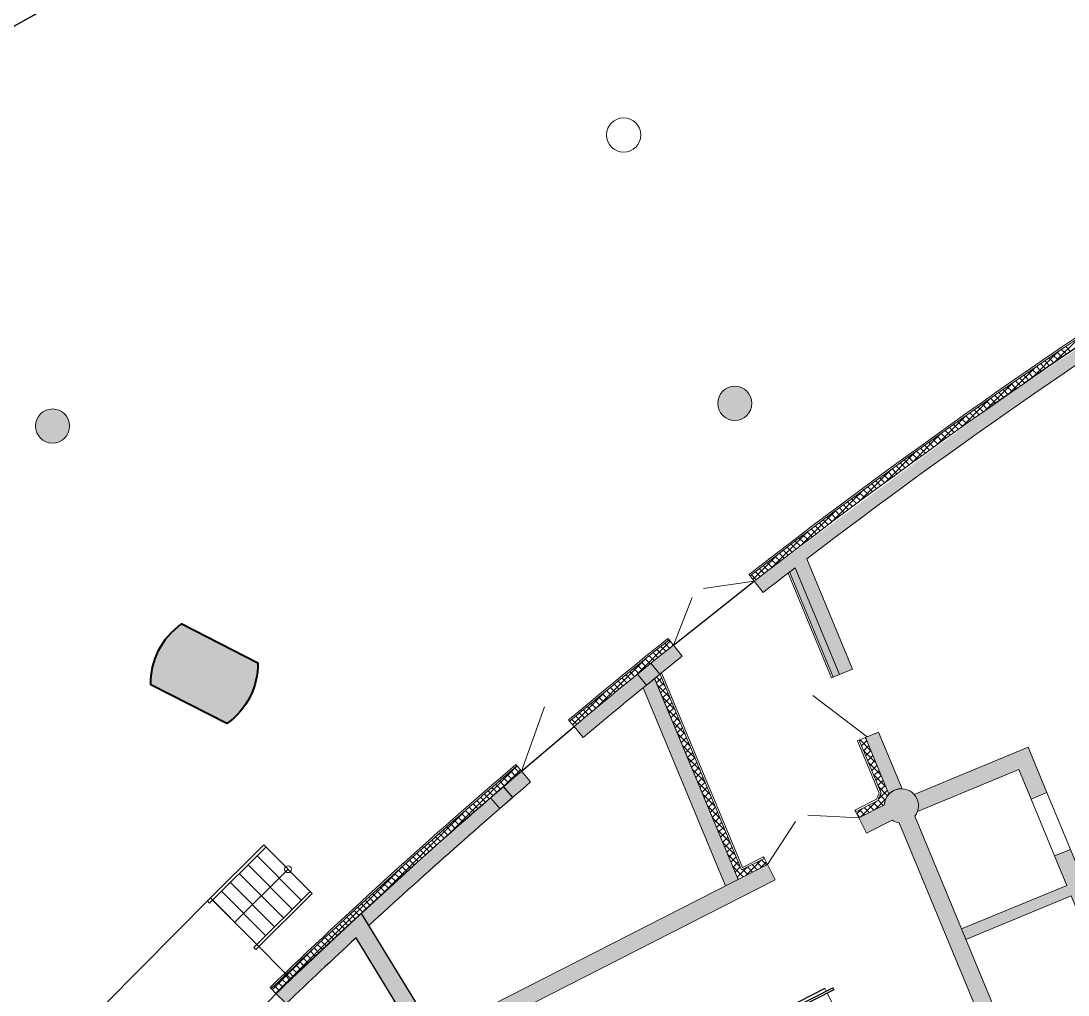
# Model space of a CAD drawing. Header units: millimetres. Extents: x 72919 to 485785, y -53256 to 338519.
# Drawn here: x 183571 to 201962, y 232094 to 249196 of the extents above; entities that cross this region are included whole.
import ezdxf

# ---------------------------------------------------------------- set-up
doc = ezdxf.new("R2010")
doc.units = ezdxf.units.MM
for name, color, linetype, lineweight in [('door', 177, 'Continuous', 9), ('gr', 251, 'Continuous', 40), ('lifts', 7, 'Continuous', 35), ('stairs', 4, 'Continuous', 5), ('wall', 5, 'Continuous', 40)]:
    doc.layers.add(name, color=color, linetype=linetype, lineweight=lineweight)

# ---------------------------------------------------------------- blocks, each defined once
blk = doc.blocks.new('Пилон 1')
at = {"layer": 'wall', "lineweight": 9, "ltscale": 400, "true_color": 0x000000}
h = blk.add_hatch(color=18, dxfattribs=at)
h.dxf.hatch_style = 1
edge = h.paths.add_edge_path()
edge.add_line((600, -750), (600, 750))
edge.add_arc((0, -375), 1275, 61.9275, 118.0725)
edge.add_line((-600, 750), (-600, -750))
edge.add_arc((0, 375), 1275, 241.9275, 298.0725)
at = {"layer": 'wall', "color": 0, "ltscale": 400}
blk.add_lwpolyline([(600, -750), (600, 750, 0.25), (-600, 750), (-600, -750, 0.25), (600, -750)], format="xyb", dxfattribs=at)
blk = doc.blocks.new('Откосы  по обваловке')
at = {"layer": 'gr', "lineweight": 18, "flags": 128}
for points in [[(35194.473, 32892.037, -0.094658), (35192.775, 32920.298, 0.305955), (35165.851, 32973.898, -0.021732), (35141.654, 32988.743, -0.021732)], [(35188.814, 32889.243), (35173.942, 32934.724), (35172.219, 32939.982), (35171.145, 32942.962, 0.169619), (35137.566, 32982.66, 0.169619)]]:
    blk.add_lwpolyline(points, format="xyb", dxfattribs=at)

msp = doc.modelspace()

# ---------------------------------------------------------------- hatches: boundary and pattern name
at = {"ltscale": 500, "true_color": 0x000000}
h = msp.add_hatch(color=18, dxfattribs=at)
h.dxf.hatch_style = 1
h.paths.add_polyline_path([(189547.62111, 233523.90072), (189677.9739, 233311.18591), (192522.88105, 235835.63437), (192364.3693, 236022.81654)])
h.paths.add_polyline_path([(193284.70646, 236808.37483), (193446.26985, 236617.58905), (195184.19471, 238042.34168), (195017.32184, 238228.97106)])
h.paths.add_polyline_path([(194499.91164, 237481.36571), (195943.74984, 234010.12354), (196167.16423, 234123.95984), (194701.82494, 237646.89444)])
h.paths.add_polyline_path([(198395.39698, 236610.52384), (198814.9957, 235620.97185), (198913.35081, 235693.83872), (199046.02287, 235716.5044), (198634.65731, 236709.62869)])
edge = h.paths.add_edge_path()
edge.add_line((196450.32761, 239359.72994), (196605.18277, 239163.45404))
edge.add_line((196605.18277, 239163.45404), (197168.20117, 239597.12819))
edge.add_line((197168.20117, 239597.12819), (197944.62398, 237722.67819))
edge.add_line((197944.62398, 237722.67819), (198175.5937, 237818.34898))
edge.add_line((198175.5937, 237818.34898), (197373.80512, 239754.03781))
edge.add_arc((263010.43379, 153534.99944), 108360, 122.0453072424, 127.2812082642, ccw=False)
edge.add_line((205515.73373, 245384.05532), (205454.18381, 245640.42919))
edge.add_line((205454.18381, 245640.42919), (200833.81835, 242586.67317))
edge.add_line((200833.81835, 242586.67317), (196450.32761, 239359.72994))
h = msp.add_hatch(color=18, dxfattribs=at)
h.dxf.hatch_style = 1
edge = h.paths.add_edge_path()
edge.add_arc((196108.39482, 242483.8158), 300, 0, 360)
h = msp.add_hatch(color=18, dxfattribs=at)
h.dxf.hatch_style = 1
edge = h.paths.add_edge_path()
edge.add_arc((184126.37172, 242084.88914), 300, 0, 360)
h = msp.add_hatch(color=18, dxfattribs=at)
h.dxf.hatch_style = 1
h.paths.add_polyline_path([(194634.08935, 237919.87737), (194401.26448, 237730.6881), (194558.92221, 237536.66737), (194791.74708, 237725.85664)])
h = msp.add_hatch(color=18, dxfattribs=at)
h.dxf.hatch_style = 1
edge = h.paths.add_edge_path()
edge.add_line((198813.53954, 230253.56651), (198677.33994, 230520.86722))
edge.add_line((198677.33994, 230520.86722), (193122.4077, 227690.42357))
edge.add_line((193122.4077, 227690.42357), (191218.48704, 230797.31608))
edge.add_arc((190787.04536, 231214.27901), 600, 315.977706346, 372.522739544)
edge.add_line((191372.77138, 231344.37525), (196819.82757, 234119.8128))
edge.add_line((196819.82757, 234119.8128), (196683.62949, 234387.11429))
edge.add_line((196683.62949, 234387.11429), (191236.57306, 231611.67661))
edge.add_arc((190787.04536, 231214.27901), 600, 41.477763916, 287.022681974)
edge.add_line((190962.69552, 230640.56564), (193011.51564, 227297.22051))
edge.add_line((193011.51564, 227297.22051), (198813.53954, 230253.56651))
edge = h.paths.add_edge_path()
edge.add_line((200896.18763, 231314.75283), (200626.19331, 231190.94542))
edge.add_line((200626.19331, 231190.94542), (200512.89923, 231456.15264))
edge.add_line((200512.89923, 231456.15264), (200512.89923, 231456.15264))
edge.add_line((200512.89923, 231456.15264), (198995.56613, 235119.2837))
edge.add_arc((199034.72298, 235416.71729), 300, 237.000198764, 262.50019416, ccw=False)
edge.add_line((198871.33214, 235165.11555), (198423.63647, 234937.00126))
edge.add_line((198423.63647, 234937.00126), (198287.4384, 235204.30275))
edge.add_line((198287.4384, 235204.30275), (198735.13406, 235432.41704))
edge.add_arc((199034.72298, 235416.71729), 300, -37.49980584, 177.000198764, ccw=False)
edge.add_line((199272.7296, 235234.08967), (200896.18763, 231314.75283))
h.paths.add_polyline_path([(202858.75985, 231802.93888), (202644.45537, 232320.31069), (202921.61884, 232435.11666), (203250.72929, 231640.58138), (200848.64588, 230645.59631), (200626.19331, 231190.94542), (200896.18763, 231314.75283), (201011.00338, 231037.56575)])
h.paths.add_polyline_path([(202508.31736, 233432.90516), (202231.15389, 233318.09919), (202016.84941, 233835.471), (200169.09294, 233070.09787), (200092.55563, 233254.87352), (201940.3121, 234020.24665), (201726.00762, 234537.61846), (202003.17109, 234652.42443)])
edge = h.paths.add_edge_path()
edge.add_line((201589.8696, 235650.21292), (201312.70613, 235535.40695))
edge.add_line((201312.70613, 235535.40695), (201098.40166, 236052.77876))
edge.add_line((201098.40166, 236052.77876), (199316.8981, 235314.84876))
edge.add_arc((199034.72298, 235416.71729), 300, 340.14982231, 401.546820676)
edge.add_line((199259.24717, 235615.68685), (201260.75916, 236444.7482))
edge.add_line((201260.75916, 236444.7482), (201589.8696, 235650.21292))
h = msp.add_hatch(color=18, dxfattribs=at)
h.dxf.hatch_style = 1
h.paths.add_polyline_path([(192043.9713, 235753.56975), (191817.14003, 235557.23439), (191980.75284, 235368.20833), (192207.58411, 235564.54369)])
h = msp.add_hatch(color=18, dxfattribs=at)
h.dxf.hatch_style = 1
edge = h.paths.add_edge_path()
edge.add_arc((190787.04536, 231214.27901), 600, 107.022681979, 135.977706341)
edge.add_line((190355.60369, 231631.24193), (189456.76467, 233098.00274))
edge.add_arc((265957.91496, 150307.39718), 112724.04519, 132.7389152878, 133.5960156478)
edge.add_line((188226.8872, 231944.38443), (188050.42797, 232120.84367))
edge.add_arc((261451.47911, 155295.40601), 106253.76314, 132.5877228045, 133.694178875, ccw=False)
edge.add_line((189547.62111, 233523.90072), (190611.39521, 231787.99237))
at = {"layer": 'wall', "lineweight": 18, "ltscale": 0.007407, "true_color": 0x000000}
h = msp.add_hatch(color=18, dxfattribs=at)
h.dxf.hatch_style = 1
h.paths.add_polyline_path([(197168.20117, 239597.12819, 0.0002865555), (197069.59813, 239521.60185), (197833.75826, 237676.7561), (197944.62381, 237722.67812)])

# ---------------------------------------------------------------- linework, layer by layer
at = {"color": 18, "ltscale": 500, "true_color": 0x000000}
msp.add_line((192207.58426, 235564.54351), (192043.9713, 235753.56975), dxfattribs=at)
for points in [[(415650.43379, 180914.99944, 0.4142135624), (336810.43379, 259754.99944), (221610.43379, 259754.99944, 0.4142135624), (142770.43379, 180914.99944), (142770.43379, 104414.99944, 0.4142135624), (221610.43379, 25574.99944), (336810.43379, 25574.99944, 0.4142135624), (415650.43379, 104414.99944)], [(414950.43379, 180914.99944, 0.4142135624), (336810.43379, 259054.99944), (221610.43379, 259054.99944, 0.4142135624), (143470.43379, 180914.99944), (143470.43379, 104414.99944, 0.4142135624), (221610.43379, 26274.99944), (336810.43379, 26274.99944, 0.4142135624), (414950.43379, 104414.99944)], [(190611.39521, 231787.99237, 0.1270166537), (190355.60369, 231631.24193), (189456.76467, 233098.00274, 0.0037398233), (188226.8872, 231944.38443), (188050.42797, 232120.84367, -0.0048278629), (189547.62111, 233523.90072)]]:
    msp.add_lwpolyline(points, format="xyb", close=True, dxfattribs=at)
for points in [[(169646.78647, 239272.85203, -0.1813556351), (220838.39783, 259051.18543, -0.1813556351)], [(190518.21951, 253365.11891, 0.0329396854), (181272.6009, 248654.24094, 0.0329396854)], [(190671.30526, 252995.53722, 0.0329073073), (181481.61723, 248313.1573, 0.0329073073)]]:
    msp.add_lwpolyline(points, format="xyb", dxfattribs=at)
for points in [[(195029.33954, 238238.61758), (196450.32761, 239359.72994)], [(192361.31766, 236026.42015), (193284.70646, 236808.37483)], [(196518.27611, 231553.3652), (197828.564, 232221.02021), (197846.72358, 232185.38163), (196513.56538, 231506.07157)], [(197690.03389, 232206.54925), (196524.16454, 231612.48247)], [(197846.72434, 232185.38013), (197828.56408, 232221.02006)]]:
    msp.add_lwpolyline(points, dxfattribs=at)
for centre, radius, start, end in [((263010.43379, 153534.99944), 108610, 123.884289889, 124.696700038), ((263010.43377, 153534.99946), 108609.99998, 124.7699682062, 125.0469251989)]:
    msp.add_arc(centre, radius, start, end, dxfattribs=at)
at = {"layer": 'door', "linetype": 'ByBlock', "ltscale": 100}
for p, q in [((195559.69161, 239230.24045), (196450.32761, 239359.72994)), ((195029.33954, 238238.61758), (195362.51635, 239074.67572)), ((192361.31766, 236026.42015), (192766.64078, 237155.89488)), ((197388.67165, 235251.40199), (198287.4384, 235204.30275)), ((196683.62949, 234387.11429), (197173.802, 235141.9195))]:
    msp.add_line(p, q, dxfattribs=at)
at = {"layer": 'door', "ltscale": 100}
msp.add_line((198431.73102, 236625.42148), (197476.62682, 237351.90339), dxfattribs=at)
at = {"layer": 'lifts', "color": 0, "lineweight": 20, "ltscale": 100000}
msp.add_lwpolyline([(201726.00762, 234537.61846), (201312.70613, 235535.40695), (201589.8696, 235650.21292), (202003.17109, 234652.42443)], close=True, dxfattribs=at)
at = {"layer": 'stairs', "color": 4, "lineweight": 18}
for p, q in [((188262.3023, 234302.93454), (187325.75546, 233372.73025)), ((197690.03389, 232206.54925), (197712.73423, 232161.99934)), ((197730.89386, 232126.36065), (198534.56357, 230549.14067))]:
    msp.add_line(p, q, dxfattribs=at)
for points in [[(186849.72244, 233745.58084), (187839.48217, 234728.63765)], [(186884.95745, 233710.10559), (187874.71718, 234693.16239)], [(187839.48217, 234728.63765), (188685.12243, 233877.23144)], [(187718.62604, 234538.12834), (188493.79628, 233757.67265)], [(187562.5349, 234383.0943), (188337.70514, 233602.6386)], [(187406.44376, 234228.06025), (188181.614, 233447.60455)], [(187250.35262, 234073.0262), (188025.52286, 233292.5705)], [(186884.95745, 233710.10559), (186849.72244, 233745.58084)], [(187713.34058, 232982.50241), (186938.17034, 233762.9581)], [(186938.17034, 233762.9581), (187713.34058, 232982.50241)], [(187094.26148, 233917.99215), (187869.43172, 233137.53645)], [(187660.1277, 232929.64989), (188649.88742, 233912.7067)], [(187695.36271, 232894.17463), (188685.12243, 233877.23144)], [(187660.1277, 232929.64989), (187695.36271, 232894.17463)]]:
    msp.add_lwpolyline(points, dxfattribs=at)
msp.add_circle((188262.3023, 234302.93454), 59.63351, dxfattribs=at)
at = {"layer": 'wall', "color": 18, "lineweight": 18, "ltscale": 0.007407, "true_color": 0x000000}
for p, q in [((197373.80512, 239754.03781), (198175.5937, 237818.34896)), ((197044.95619, 239502.69899), (197806.04188, 237665.2756)), ((197069.59813, 239521.60185), (197833.75826, 237676.7561)), ((196167.16423, 234123.95984), (194699.95332, 237651.39415)), ((194882.62746, 237524.67593), (194730.83765, 237676.46575)), ((197806.04188, 237665.2756), (197944.62381, 237722.67812)), ((194497.68196, 237486.72627), (195943.74984, 234010.12354)), ((198792.91766, 235594.28472), (198627.74679, 235759.4556)), ((198287.4384, 235204.30275), (198735.13406, 235432.41704)), ((199272.7296, 235234.08967), (200896.18763, 231314.75283)), ((198423.63647, 234937.00126), (198287.4384, 235204.30275)), ((198871.33214, 235165.11555), (198423.63647, 234937.00126)), ((200512.89923, 231456.15264), (198995.56613, 235119.2837)), ((196257.44423, 234169.96019), (196070.11067, 234357.29374)), ((196150.23832, 234164.6527), (196324.28003, 234338.69441)), ((196339.41921, 234211.72889), (196250.19978, 234300.94831))]:
    msp.add_line(p, q, dxfattribs=at)
at = {"layer": 'wall', "color": 18, "lineweight": 18, "ltscale": 0.007407, "true_color": 0x000000, "extrusion": (0.923314, 0.384046, 0)}
for p, q in [((196228.18044, 234289.7288), (194797.13286, 237730.22007)), ((194821.43678, 237749.90482), (196243.43449, 234331.17104))]:
    msp.add_line(p, q, dxfattribs=at)
at = {"layer": 'wall', "color": 18, "lineweight": 18, "ltscale": 0.007407, "true_color": 0x000000, "extrusion": (0.453994, -0.891005, 0)}
msp.add_line((196629.15026, 234494.03488), (196228.18044, 234289.7288), dxfattribs=at)
at = {"layer": 'wall', "color": 18, "lineweight": 18, "ltscale": 0.007407, "true_color": 0x000000, "extrusion": (0.707107, -0.707107, 0)}
msp.add_line((196113.88778, 234252.04584), (196205.67582, 234343.83388), dxfattribs=at)
at = {"layer": 'wall', "color": 18, "lineweight": 18, "ltscale": 0.007407, "true_color": 0x000000}
for points in [[(197168.20117, 239597.12819, 0.0016396266), (196605.18277, 239163.45404), (196450.32761, 239359.72994, -0.0252854815), (205454.18381, 245640.42919)], [(199259.24717, 235615.68685), (201260.75916, 236444.7482), (201589.8696, 235650.21292), (201312.70613, 235535.40695), (201098.40166, 236052.77876), (199316.8981, 235314.84876, 0.2744931582)], [(189677.9739, 233311.18591, -0.0087757399), (192522.88105, 235835.63437), (192361.31766, 236026.42015, 0.0086684827), (189544.12424, 233527.70824)]]:
    msp.add_lwpolyline(points, format="xyb", dxfattribs=at)
for points in [[(201718.92893, 243198.16653), (202171.34239, 243650.58)], [(201859.08795, 243293.81518), (201772.7257, 243380.17743)], [(201932.71489, 243343.93193), (201846.33919, 243430.30762)], [(201565.10552, 243092.82286), (201478.79639, 243179.13199)], [(201638.52238, 243143.14969), (201552.20006, 243229.472)], [(201198.80767, 242840.40228), (201112.5635, 242926.64645)], [(200084.71897, 242058.93132), (200584.39155, 242558.6039)], [(200470.13469, 242331.63839), (200384.0157, 242417.75738)], [(200180.12594, 242126.67239), (200094.05527, 242212.74307)], [(200252.55003, 242177.99199), (200166.46738, 242264.07464)], [(199963.16573, 241972.40155), (199877.13063, 242058.43664)], [(200035.43381, 242023.87715), (199949.38692, 242109.92404)], [(199674.61281, 241765.97972), (199588.62428, 241851.96825)], [(199890.94961, 241920.87398), (199804.92625, 242006.89734)], [(199600.3872, 241712.6176), (199514.41016, 241798.59464)], [(199386.88991, 241558.72787), (199300.94697, 241644.67082)], [(198885.36816, 241194.04381), (198799.50261, 241279.90937)], [(198956.85901, 241246.29665), (198870.98258, 241332.17308)], [(199099.99574, 241350.6473), (199014.09738, 241436.54566)], [(198671.20548, 241036.97543), (198585.37218, 241122.80874)], [(198813.92898, 241141.73931), (198728.07423, 241227.59406)], [(198386.3775, 240826.82867), (198300.58634, 240912.61983)], [(198457.50717, 240879.44269), (198371.70556, 240965.24429)], [(198528.68838, 240932.00516), (198442.87626, 241017.81728)], [(198244.2727, 240721.44609), (198158.50225, 240807.21654)], [(197280.50468, 239997.17915), (197891.48982, 240608.1643)], [(197960.68076, 240510.06329), (197874.951, 240595.79305)], [(197748.52666, 240350.98633), (197662.82679, 240436.68619)], [(197607.3474, 240244.67821), (197521.66716, 240330.35845)], [(197325.60459, 240031.44627), (197239.96288, 240117.08799)], [(196426.40922, 239390.57107), (196872.74006, 239836.90191)], [(197044.6818, 239817.39432), (196959.07766, 239902.99846)], [(197114.83568, 239870.98412), (197029.22224, 239956.59757)], [(196694.67982, 239548.67787), (196609.12131, 239634.23638)], [(196834.52719, 239656.31787), (196748.95061, 239741.89445)], [(196376.7873, 239454.55517), (196358.40222, 239478.26147)], [(196624.83279, 239494.78121), (196539.28323, 239580.33077)], [(197168.20117, 239597.12819), (197944.62381, 237722.67812), (198175.5937, 237818.34896)], [(194954.22923, 238332.20412), (194935.45165, 238355.60076)], [(194368.96368, 237704.35659), (194973.18836, 238308.58127)], [(194895.2201, 238130.80173), (194809.87514, 238216.1467)], [(194963.79452, 238185.971), (194878.44207, 238271.32345)], [(194758.2234, 238020.31105), (194672.89323, 238105.64122)], [(194416.61856, 237743.19746), (194331.32437, 237828.49166)], [(193257.72203, 236840.60231), (193856.54131, 237439.42159)], [(194970.7529, 237312.80681), (194748.22912, 237535.33059)], [(194805.26808, 237398.19886), (194897.05612, 237489.9869)], [(193804.91845, 237241.20439), (193719.68538, 237326.43746)], [(194877.96917, 237223.41258), (194969.75721, 237315.20062)], [(193669.54112, 237129.09435), (193584.321, 237214.31447)], [(194914.31972, 237136.01944), (195006.10776, 237227.80748)], [(194950.67027, 237048.6263), (195042.45831, 237140.41434)], [(194987.02081, 236961.23316), (195078.80885, 237053.02121)], [(193188.40907, 236923.38272), (193207.66855, 236900.38114)], [(193331.98128, 236847.93575), (193246.79255, 236933.12449)], [(193399.39232, 236904.2684), (193314.19743, 236989.4633)], [(195235.12921, 236677.19944), (195012.60543, 236899.72322)], [(195023.37136, 236873.84003), (195115.1594, 236965.62807)], [(195059.72191, 236786.44689), (195151.50995, 236878.23493)], [(195323.25465, 236465.33032), (195100.73087, 236687.8541)], [(195132.423, 236611.66061), (195224.21104, 236703.44865)], [(195168.77355, 236524.26747), (195260.56159, 236616.05551)], [(195205.1241, 236436.87433), (195296.91214, 236528.66237)], [(198296.72093, 236558.62268), (198315.54724, 236577.44899)], [(198332.96462, 236471.12268), (198424.80864, 236562.96671)], [(198411.97786, 236593.94296), (198395.39698, 236610.52384)], [(195241.47464, 236349.48119), (195333.26268, 236441.26923)], [(195277.82519, 236262.08805), (195369.61323, 236353.87609)], [(192361.31766, 236026.42015), (192263.97597, 236140.5455)], [(198441.69568, 236208.62269), (198533.53971, 236300.46671)], [(191111.78394, 234942.15159), (192285.24344, 236115.61109)], [(192260.07299, 235939.94506), (192174.96283, 236025.05522)], [(195386.87683, 235999.90863), (195478.66487, 236091.69667)], [(195423.22738, 235912.51549), (195515.01542, 236004.30353)], [(198550.42675, 235946.12269), (198642.27077, 236037.96671)], [(195459.57793, 235825.12235), (195551.36597, 235916.91039)], [(195495.92847, 235737.72921), (195587.71652, 235829.51725)], [(198659.15781, 235683.62269), (198751.00183, 235775.46671)], [(191794.56804, 235539.2442), (191709.49804, 235624.31421)], [(191860.90036, 235596.65557), (191775.82483, 235681.7311)], [(191927.28879, 235654.01082), (191842.20767, 235739.09195)], [(195532.27902, 235650.33607), (195624.06706, 235742.12411)], [(195763.88183, 235405.9847), (195541.35805, 235628.50848)], [(195568.62957, 235562.94293), (195660.41761, 235654.73097)], [(198630.6854, 235531.4066), (198787.24552, 235687.96672)], [(198750.55929, 235512.89941), (198659.01295, 235604.44575)], [(195604.98012, 235475.54979), (195696.76816, 235567.33783)], [(195852.00727, 235194.11558), (195629.48349, 235416.63936)], [(195641.33066, 235388.15665), (195733.1187, 235479.9447)], [(198599.67275, 235531.7447), (198219.33936, 235337.95349)], [(198232.95917, 235311.22334), (198626.76501, 235511.87917)], [(198320.35203, 235221.07323), (198594.94443, 235495.66563)], [(198634.71884, 235381.25249), (198545.49941, 235470.47192)], [(198572.64807, 235349.62558), (198759.79063, 235536.76814)], [(198626.76501, 235511.87917), (198625.80934, 235512.57991)], [(198630.77945, 235508.93556), (198716.69382, 235423.02119)], [(191331.81196, 235135.79448), (191246.77867, 235220.82776)], [(195677.68121, 235300.76351), (195769.46925, 235392.55156)], [(195714.03176, 235213.37038), (195805.8198, 235305.15842)], [(195750.38231, 235125.97724), (195842.17035, 235217.76528)], [(198219.33936, 235337.95349), (198232.95917, 235311.22334)], [(191200.10032, 235020.01874), (191115.0769, 235105.04217)], [(191265.92813, 235077.93462), (191180.89981, 235162.96294)], [(195786.73285, 235038.5841), (195878.52089, 235130.37214)], [(195823.0834, 234951.19096), (195914.87144, 235042.979)], [(191002.95289, 234845.93511), (190917.94373, 234930.94427)], [(196028.25814, 234770.37733), (195805.73436, 234992.90111)], [(195859.43395, 234863.79782), (195951.22199, 234955.58586)], [(195895.78449, 234776.40468), (195987.57253, 234868.19272)], [(190806.30927, 234671.34767), (190721.31375, 234756.34319)], [(190871.80118, 234729.59945), (190786.80118, 234814.59945)], [(196116.38358, 234558.50821), (195893.8598, 234781.03199)], [(195932.13504, 234689.01154), (196023.92308, 234780.79958)], [(195968.48559, 234601.6184), (196060.27363, 234693.40644)], [(190544.90105, 234437.78114), (190459.92274, 234522.75945)], [(196204.50902, 234346.63908), (195981.98524, 234569.16286)], [(196004.83614, 234514.22526), (196096.62418, 234606.0133)], [(196041.18668, 234426.83212), (196132.97472, 234518.62016)], [(196243.43449, 234331.17104), (196615.53045, 234520.76503)], [(196615.53045, 234520.76503), (196629.15026, 234494.03488)], [(188046.78039, 232124.63542), (190311.65265, 234389.50768)], [(190349.43205, 234262.01909), (190264.46592, 234346.98522)], [(190479.68881, 234379.2497), (190394.71463, 234464.22388)], [(196683.62949, 234387.11429), (196301.21287, 234192.26161)], [(196301.98367, 234192.65436), (196576.57607, 234467.24677)], [(196503.36919, 234295.26629), (196414.14976, 234384.48571)], [(196554.27971, 234321.20672), (196662.21507, 234429.14208)], [(190089.58918, 234026.88721), (190004.63832, 234111.83807)], [(190154.46609, 234085.75399), (190069.51151, 234170.70857)], [(190219.39886, 234144.5649), (190134.4405, 234229.52326)], [(196175.46924, 234128.19149), (196154.1404, 234149.52033)], [(189895.29362, 233849.9517), (189810.35348, 233934.89185)], [(190024.76814, 233967.96456), (189939.82092, 234052.91178)], [(189701.50064, 233672.51363), (189616.57059, 233757.44367)], [(189572.58444, 233553.94245), (189487.66078, 233638.86611)], [(189315.42171, 233316.13044), (189230.50999, 233401.04216)], [(189379.6287, 233375.66714), (189294.7141, 233460.58174)], [(189123.13543, 233137.18566), (189038.23194, 233222.08915)], [(189251.2705, 233256.53796), (189166.36159, 233341.44687)], [(188803.77362, 232837.82904), (188718.88247, 232922.72018)], [(188549.28762, 232597.34029), (188464.4051, 232682.2228)], [(188676.41915, 232717.69614), (188591.53245, 232802.58283)], [(188422.379, 232476.76153), (188337.50039, 232561.64014)], [(188485.80545, 232537.07877), (188400.92492, 232621.9593)], [(187967.23518, 232207.32465), (188050.42797, 232120.84367)], [(188106.08251, 232174.33959), (188021.21246, 232259.20965)]]:
    msp.add_lwpolyline(points, dxfattribs=at)
at = {"layer": 'wall', "color": 18, "lineweight": 18, "ltscale": 0.007407, "true_color": 0x000000, "extrusion": (0.707107, -0.707107, 0)}
for points, elevation in [([(314132.61517, 0), (314787.32377, 0)], -29417.75019), ([(313649.31403, 0), (314320.02781, 0)], -29505.25019), ([(313153.05534, 0), (313841.02378, 0)], -29592.75019), ([(312117.24672, 0), (312844.19231, 0)], -29767.75019), ([(311575.06437, 0), (312324.18863, 0)], -29855.25019), ([(311014.58178, 0), (311788.06929, 0)], -29942.75019), ([(310433.86277, 0), (311234.28154, 0)], -30030.25019), ([(309830.60154, 0), (310661.00444, 0)], -30117.75019), ([(308544.6945, 0), (309446.91311, 0)], -30292.75019), ([(306351.39163, 0), (306366.89419, 0)], -30555.25019), ([(304623.79712, 0), (305843.4901, 0)], -30730.25019), ([(305686.18745, 0), (305815.99534, 0)], -30292.75019), ([(305650.09489, 0), (305779.90278, 0)], -30205.25019), ([(305577.90976, 0), (305707.71765, 0)], -30030.25019), ([(305325.26182, 0), (305455.06971, 0)], -29417.75019), ([(307416.67493, 0), (307546.562, 0)], -26880.25019), ([(307380.43125, 0), (307510.31831, 0)], -26792.75019), ([(305108.70644, 0), (305238.51433, 0)], -28892.75019), ([(305072.61388, 0), (305202.42177, 0)], -28805.25019), ([(307307.94388, 0), (307437.83094, 0)], -26617.75019), ([(302536.54265, 0), (302918.20463, 0)], -30905.25019), ([(307271.70019, 0), (307401.58726, 0)], -26530.25019), ([(307199.21282, 0), (307329.09988, 0)], -26355.25019), ([(307162.96914, 0), (307292.8562, 0)], -26267.75019), ([(299641.64199, 0), (301770.7323, 0)], -31080.25019), ([(306549.671, 0), (306679.11354, 0)], -26180.25019), ([(304350.76262, 0), (304480.57051, 0)], -27055.25019), ([(297107.75309, 0), (298197.86702, 0)], -31255.25019)]:
    msp.add_lwpolyline(points, dxfattribs=dict(at, elevation=elevation))
at = {"layer": 'wall', "color": 18, "lineweight": 18, "ltscale": 0.007407, "true_color": 0x000000, "extrusion": (0.707107, 0.707107, 0)}
for points, elevation in [([(29315.32649, 0), (29437.44224, 0)], 314683.13647), ([(29396.96223, 0), (29518.98475, 0)], 314245.63647), ([(29492.47944, 0), (29614.39306, 0)], 313720.63647), ([(29539.23964, 0), (29661.10002, 0)], 313458.13647), ([(29508.14005, 0), (29630.03584, 0)], 313633.13647), ([(29585.33539, 0), (29707.14333, 0)], 313195.63647), ([(29615.69719, 0), (29737.47061, 0)], 313020.63647), ([(29675.537, 0), (29797.24246, 0)], 312670.63647), ([(29734.2001, 0), (29855.83899, 0)], 312320.63647), ([(29792.10573, 0), (29913.67947, 0)], 311967.91832), ([(29848.00379, 0), (29969.51377, 0)], 311620.63647), ([(29834.0348, 0), (29955.56059, 0)], 311708.13647), ([(29970.4345, 0), (30091.8061, 0)], 310833.13647), ([(30022.9505, 0), (30144.26283, 0)], 310483.13647), ([(30099.53999, 0), (30220.766, 0)], 309958.13647), ([(30061.57265, 0), (30182.84143, 0)], 310220.63647), ([(30136.85324, 0), (30258.03723, 0)], 309695.63647), ([(30173.51305, 0), (30294.6558, 0)], 309433.13647), ([(30209.52011, 0), (30330.62238, 0)], 309170.63647), ([(30185.5879, 0), (30306.71707, 0)], 309345.63647), ([(30256.51526, 0), (30377.56472, 0)], 308820.63647), ([(30268.08308, 0), (30389.11955, 0)], 308733.13647), ([(30609.37137, 0), (30730.02586, 0)], 305845.63647), ([(30627.54058, 0), (30748.1748, 0)], 305670.63647), ([(30671.71059, 0), (30792.29557, 0)], 305233.13647), ([(30680.32993, 0), (30800.9053, 0)], 305145.63647), ([(30722.35429, 0), (30842.88285, 0)], 304708.13647), ([(30746.71161, 0), (30867.21306, 0)], 304445.63647), ([(28879.71251, 0), (29194.40866, 0)], 305233.13647), ([(28667.58432, 0), (28982.28047, 0)], 305145.63647), ([(30893.11816, 0), (31013.47369, 0)], 302695.63647), ([(28455.45613, 0), (28770.15228, 0)], 305058.13647), ([(30912.99488, 0), (31033.32578, 0)], 302433.13647), ([(28243.32795, 0), (28558.02409, 0)], 304970.63647), ([(30956.59623, 0), (31076.87311, 0)], 301820.63647), ([(30944.5353, 0), (31064.82712, 0)], 301995.63647), ([(30962.50777, 0), (31082.77734, 0)], 301733.13647), ([(26040.58341, 0), (26166.75873, 0)], 306720.63647), ([(30990.87684, 0), (31111.1113, 0)], 301295.63647), ([(27606.94338, 0), (27921.63953, 0)], 304708.13647), ([(31027.26784, 0), (31147.45729, 0)], 300683.13647), ([(31055.37494, 0), (31175.52965, 0)], 300158.13647), ([(26835.85097, 0), (26860.99859, 0)], 304270.63647), ([(31088.42553, 0), (31208.53941, 0)], 299458.13647), ([(31084.57064, 0), (31204.68929, 0)], 299545.63647), ([(31103.05562, 0), (31223.15145, 0)], 299108.13647), ([(31106.51583, 0), (31226.60738, 0)], 299020.63647), ([(31155.31331, 0), (31275.34466, 0)], 297445.63647)]:
    msp.add_lwpolyline(points, dxfattribs=dict(at, elevation=elevation))
at = {"layer": 'wall', "color": 18, "lineweight": 18, "ltscale": 0.007407, "true_color": 0x000000, "extrusion": (-0.707107, -0.707107, 0)}
for points, elevation in [([(-29265.45381, 0), (-29387.62659, 0)], -314945.63647), ([(-29380.78346, 0), (-29502.82445, 0)], -314333.13647), ([(-29331.80208, 0), (-29453.89901, 0)], -314595.63647), ([(-29429.09743, 0), (-29551.08329, 0)], -314070.63647), ([(-29413.06687, 0), (-29535.07102, 0)], -314158.13647), ([(-29476.74491, 0), (-29598.67645, 0)], -313808.13647), ([(-29460.93641, 0), (-29582.88598, 0)], -313895.63647), ([(-29554.67867, 0), (-29676.52148, 0)], -313370.63647), ([(-29523.72678, 0), (-29645.60481, 0)], -313545.63647), ([(-29570.04392, 0), (-29691.86925, 0)], -313283.13647), ([(-29630.76757, 0), (-29752.52387, 0)], -312933.13647), ([(-29748.68223, 0), (-29870.30471, 0)], -312233.13647), ([(-29806.29447, 0), (-29927.85213, 0)], -311880.41832), ([(-29861.89959, 0), (-29983.39385, 0)], -311533.13647), ([(-29889.47173, 0), (-30010.93481, 0)], -311358.13647), ([(-29943.73897, 0), (-30065.14071, 0)], -311008.13647), ([(-30048.77139, 0), (-30170.0546, 0)], -310308.13647), ([(-30074.30115, 0), (-30195.55559, 0)], -310133.13647), ([(-30112.05039, 0), (-30233.26231, 0)], -309870.63647), ([(-30161.36568, 0), (-30282.52209, 0)], -309520.63647), ([(-30221.37752, 0), (-30342.46646, 0)], -309083.13647), ([(-30291.00174, 0), (-30412.01249, 0)], -308558.13647), ([(-30335.97174, 0), (-30456.93204, 0)], -308208.13647), ([(-30324.8376, 0), (-30445.81039, 0)], -308295.63647), ([(-30581.58011, 0), (-30702.26561, 0)], -306108.13647), ([(-30589.41899, 0), (-30673.86072, 0)], -306370.63647), ([(-30600.17929, 0), (-30720.84404, 0)], -305933.13647), ([(-30618.49179, 0), (-30739.13611, 0)], -305758.13647), ([(-30663.01972, 0), (-30783.61438, 0)], -305320.63647), ([(-30654.2573, 0), (-30774.86173, 0)], -305408.13647), ([(-30645.42331, 0), (-30766.03759, 0)], -305495.63647), ([(-30697.35409, 0), (-30817.9105, 0)], -304970.63647), ([(-30688.87776, 0), (-30809.44361, 0)], -305058.13647), ([(-30705.75895, 0), (-30826.30599, 0)], -304883.13647), ([(-29728.22526, 0), (-30042.92141, 0)], -305583.13647), ([(-30738.6639, 0), (-30859.17431, 0)], -304533.13647), ([(-29516.09707, 0), (-29830.79322, 0)], -305495.63647), ([(-30754.68793, 0), (-30875.18051, 0)], -304358.13647), ([(-26787.48275, 0), (-27058.41903, 0)], -307508.13647), ([(-26576.23906, 0), (-26889.81418, 0)], -307420.63647), ([(-26364.99536, 0), (-26678.57048, 0)], -307333.13647), ([(-30879.46989, 0), (-30999.84234, 0)], -302870.63647), ([(-26153.75167, 0), (-26467.32679, 0)], -307245.63647), ([(-30906.44871, 0), (-31026.78772, 0)], -302520.63647), ([(-30899.82314, 0), (-31020.17036, 0)], -302608.13647), ([(-30950.60541, 0), (-31070.88971, 0)], -301908.13647), ([(-30938.38589, 0), (-31058.68533, 0)], -302083.13647), ([(-26012.15327, 0), (-26138.32859, 0)], -306808.13647), ([(-30968.34005, 0), (-31088.6024, 0)], -301645.63647), ([(-26097.44368, 0), (-26167.83304, 0)], -306545.63647), ([(-26069.01354, 0), (-26195.18887, 0)], -306633.13647), ([(-31006.94787, 0), (-31127.16245, 0)], -301033.13647), ([(-30996.31303, 0), (-31116.54076, 0)], -301208.13647), ([(-31022.30653, 0), (-31142.50212, 0)], -300770.63647), ([(-31032.15005, 0), (-31152.33346, 0)], -300595.63647), ([(-31046.32216, 0), (-31166.48806, 0)], -300333.13647), ([(-26751.33685, 0), (-26877.51218, 0)], -304533.13647), ([(-26694.47658, 0), (-26820.6519, 0)], -304708.13647), ([(-26666.04644, 0), (-26792.22176, 0)], -304795.63647), ([(-31076.62397, 0), (-31196.75244, 0)], -299720.63647), ([(-31095.89844, 0), (-31216.0031, 0)], -299283.13647), ([(-31119.56765, 0), (-31239.64309, 0)], -298670.63647), ([(-31131.35742, 0), (-31251.41832, 0)], -298320.63647), ([(-31128.52827, 0), (-31248.59266, 0)], -298408.13647), ([(-31125.62026, 0), (-31245.68824, 0)], -298495.63647), ([(-31139.37182, 0), (-31259.42283, 0)], -298058.13647), ([(-31134.10773, 0), (-31254.16523, 0)], -298233.13647), ([(-31144.32059, 0), (-31264.3655, 0)], -297883.13647), ([(-31153.27237, 0), (-31273.30623, 0)], -297533.13647), ([(-31159.15883, 0), (-31279.18544, 0)], -297270.63647), ([(-31157.27546, 0), (-31277.30439, 0)], -297358.13647)]:
    msp.add_lwpolyline(points, dxfattribs=dict(at, elevation=elevation))
at = {"layer": 'wall', "color": 18, "lineweight": 18, "ltscale": 0.007407, "true_color": 0x000000, "extrusion": (0.79021, 0.612836, 0), "elevation": 301925.28739}
msp.add_lwpolyline([(68752.68991, 0), (68872.68991, 0)], dxfattribs=at)
at = {"layer": 'wall', "color": 18, "lineweight": 18, "ltscale": 0.007407, "true_color": 0x000000}
for points in [[(193284.70646, 236808.37483), (193446.26985, 236617.58905, -0.0051849121), (195184.19471, 238042.34168), (195029.33954, 238238.61758, 0.0051929315)], [(198814.9957, 235620.97185), (198403.68742, 236613.95785), (198634.65731, 236709.62869), (199046.02287, 235716.5044, 0.2182576201)], [(198813.53954, 230253.56651), (198677.33994, 230520.86722), (193122.4077, 227690.42357), (191218.48704, 230797.31608, 0.251855499), (191372.77138, 231344.37525), (196819.82757, 234119.8128), (196683.62949, 234387.11429), (191236.57306, 231611.67661, 1.8330813545), (190962.69552, 230640.56564), (193011.51564, 227297.22051)]]:
    msp.add_lwpolyline(points, format="xyb", close=True, dxfattribs=at)
at = {"layer": 'wall', "color": 18, "lineweight": 18, "ltscale": 0.007407, "true_color": 0x000000, "extrusion": (0.779888, 0.625919, 0), "elevation": 301219.15677}
msp.add_lwpolyline([(63726.7745, 0), (63846.7745, 0)], dxfattribs=at)
at = {"layer": 'wall', "color": 18, "lineweight": 18, "ltscale": 0.007407, "true_color": 0x000000}
for points in [[(194634.08935, 237919.87737), (194401.26448, 237730.6881), (194558.92221, 237536.66737), (194791.74708, 237725.85664)], [(192043.9713, 235753.56975), (191817.14003, 235557.23439), (191980.75284, 235368.20833), (192207.58411, 235564.54369)], [(202508.31736, 233432.90516), (202231.15389, 233318.09919), (202016.84941, 233835.471), (200169.09294, 233070.09787), (200092.55563, 233254.87352), (201940.3121, 234020.24665), (201726.00762, 234537.61846), (202003.17109, 234652.42443)], [(186902.93533, 233798.43336), (188312.33577, 232379.423), (182134.32414, 226153.74989), (180724.9237, 227572.76025)]]:
    msp.add_lwpolyline(points, close=True, dxfattribs=at)
at = {"layer": 'wall', "color": 18, "lineweight": 18, "ltscale": 0.007407, "true_color": 0x000000, "extrusion": (0.923314, 0.384046, 0), "elevation": 271038.22502}
msp.add_lwpolyline([(140983.20366, 0), (144648.32174, 0)], dxfattribs=at)
at = {"layer": 'wall', "color": 18, "lineweight": 18, "ltscale": 0.007407, "true_color": 0x000000, "extrusion": (0.766719, 0.641983, 0), "elevation": 300221.95093}
msp.add_lwpolyline([(57600.1211, 0), (57480.1211, 0)], dxfattribs=at)
at = {"layer": 'wall', "color": 18, "lineweight": 18, "ltscale": 0.007407, "true_color": 0x000000, "extrusion": (-0.382683, 0.92388, 0), "elevation": 142676.98542}
for points in [[(-273729.34921, 0), (-273699.34921, 0)], [(-273729.34921, 0), (-273849.34921, 0)]]:
    msp.add_lwpolyline(points, dxfattribs=at)
at = {"layer": 'wall', "color": 18, "lineweight": 18, "ltscale": 0.007407, "true_color": 0x000000, "extrusion": (0.92388, 0.382683, 0)}
for points, elevation in [([(142676.98542, 0), (141685.71371, 0)], 273699.34921), ([(141669.00799, 0), (142676.98542, 0)], 273729.34921), ([(142676.98542, 0), (141602.18511, 0)], 273849.34921)]:
    msp.add_lwpolyline(points, dxfattribs=dict(at, elevation=elevation))
at = {"layer": 'wall', "color": 18, "lineweight": 18, "ltscale": 0.007407, "true_color": 0x000000, "extrusion": (-0.115138, -0.99335, 0), "elevation": -256945.08228}
msp.add_lwpolyline([(170225.11239, 0), (170226.58175, 0)], dxfattribs=at)
at = {"layer": 'wall', "color": 18, "lineweight": 18, "ltscale": 0.007407, "true_color": 0x000000, "extrusion": (0.453994, -0.891005, 0), "elevation": -119546.97168}
msp.add_lwpolyline([(283958.79642, 0), (283456.33494, 0)], dxfattribs=at)
at = {"layer": 'wall', "color": 18, "lineweight": 18, "ltscale": 0.007407, "true_color": 0x000000, "extrusion": (0.891005, 0.453994, 0)}
for points, elevation in [([(119546.97168, 0), (119666.97168, 0)], 283456.33494), ([(119666.97168, 0), (119546.97168, 0)], 281656.33494)]:
    msp.add_lwpolyline(points, dxfattribs=dict(at, elevation=elevation))
at = {"layer": 'wall', "color": 18, "lineweight": 18, "ltscale": 0.007407, "true_color": 0x000000, "extrusion": (0.720675, 0.693273, 0), "elevation": 296446.37759}
msp.add_lwpolyline([(37063.34091, 0), (37033.34091, 0)], dxfattribs=at)
at = {"layer": 'wall', "color": 18, "lineweight": 18, "ltscale": 0.007407, "true_color": 0x000000}
for centre in [(194156.72435, 247194.11711), (196108.40985, 242482.33149), (184126.38675, 242083.40483)]:
    msp.add_circle(centre, 300, dxfattribs=at)
at = {"layer": 'wall', "color": 18, "lineweight": 18, "ltscale": 0.007407, "true_color": 0x000000, "extrusion": (0, 0, -1)}
for centre, radius, start, end in [((-263010.43379, 153534.99944), 108760, 52.205159932, 57.9420352791), ((-263010.43379, 153534.99944), 108730, 52.205159932, 57.9534033338), ((-263010.43379, 153534.99944), 108730, 50.0601856227, 51.2503071568), ((-263010.43379, 153534.99944), 108610, 50.0601856227, 51.2503071568), ((-255470.19696, 162036.30187), 97368.48713, 46.1102279303, 49.5379245613), ((-255470.19696, 162036.30187), 97248.48713, 46.1102279303, 49.5379245613), ((-254665.92994, 162900.54286), 96064.30849, 46.0986171683, 49.5743668888), ((-199034.72298, 235416.71729), 420, 13.193730776, 31.62626021)]:
    msp.add_arc(centre, radius, start, end, dxfattribs=at)
at = {"layer": 'wall', "color": 18, "lineweight": 18, "ltscale": 0.007407, "true_color": 0x000000}
for centre, radius, start, end in [((263010.43379, 153534.99944), 108730, 122.0465966662, 127.794840068), ((263010.43379, 153534.99944), 108610, 122.0010691231, 127.794840068), ((263010.43379, 153534.99944), 108360, 122.0453072525, 127.2812082555), ((263010.43379, 153534.99944), 108760, 128.7496928432, 129.9398143773), ((263010.43379, 153534.99944), 108730, 128.7496928432, 129.9398143773), ((255470.19696, 162036.30187), 97398.48713, 130.4620754387, 133.8897720697), ((255470.19696, 162036.30187), 97368.48713, 130.4620754387, 133.8897720697), ((199034.72298, 235416.71729), 450, 150.143623479, 165.189883872), ((199034.72298, 235416.71729), 300, 322.500194154, 177.000198764), ((199034.72298, 235416.71729), 300, 137.090014187, 177.000198761), ((199034.72298, 235416.71729), 300, 237.000198758, 262.500194145)]:
    msp.add_arc(centre, radius, start, end, dxfattribs=at)

# ---------------------------------------------------------------- block references
at = {"layer": 'wall', "color": 18, "lineweight": 18, "ltscale": 0.007407, "true_color": 0x000000, "xscale": 999.9999999999999, "yscale": 999.9999999999999, "zscale": 999.9999999999999, "rotation": 71.89262594900111}
msp.add_blockref('Откосы  по обваловке', (20598007.21244, -43408295.21277), dxfattribs=at)
at = {"layer": 'wall', "color": 18, "lineweight": 18, "ltscale": 0.007407, "true_color": 0x000000, "xscale": -1, "rotation": 63.00000000000074}
msp.add_blockref('Пилон 1', (186791.12943, 237734.94), dxfattribs=at)

doc.saveas('drawing.dxf')
